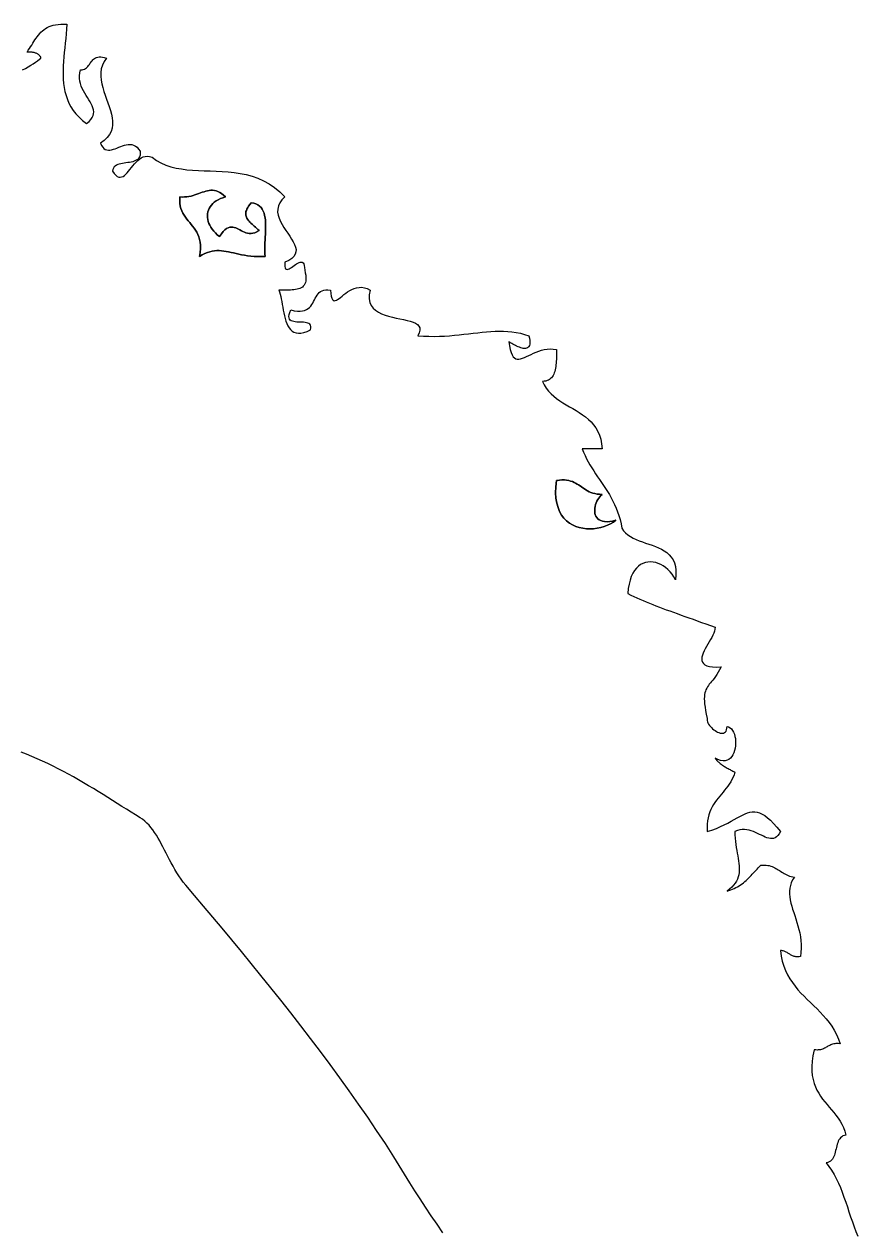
# Model space of a CAD drawing. Extents: x 0 to 1.82, y -2.75 to 0.29.
# Drawn here: x 1.358 to 1.775, y -0.456 to 0.147 of the extents above; entities that cross this region are included whole.
import ezdxf

# ---------------------------------------------------------------- set-up
doc = ezdxf.new("R2010")
doc.units = 0
doc.layers.get('0').update_dxf_attribs({"linetype": 'CONTINUOUS'})

msp = doc.modelspace()

# ---------------------------------------------------------------- linework, layer by layer
at = {"color": 7}
for points in [[(1.35998, 0.13309), (1.36058, 0.13396), (1.36116, 0.13484), (1.36172, 0.13571), (1.36227, 0.13659), (1.36281, 0.13746), (1.36335, 0.13832), (1.3639, 0.13916), (1.36445, 0.13998), (1.36503, 0.14078), (1.36562, 0.14155), (1.36625, 0.14229), (1.36691, 0.14299), (1.36761, 0.14365), (1.36836, 0.14427), (1.36917, 0.14483), (1.37003, 0.14534), (1.37096, 0.14579), (1.37196, 0.14618), (1.37303, 0.1465), (1.37419, 0.14675), (1.37544, 0.14693), (1.37679, 0.14702), (1.37823, 0.14703), (1.37979, 0.14695)], [(1.37979, 0.14695), (1.37964, 0.1446), (1.37945, 0.14225), (1.37924, 0.13991), (1.37901, 0.13758), (1.37877, 0.13526), (1.37855, 0.13295), (1.37834, 0.13066), (1.37817, 0.12839), (1.37805, 0.12615), (1.37798, 0.12393), (1.37797, 0.12175), (1.37805, 0.11959), (1.37823, 0.11748), (1.3785, 0.1154), (1.3789, 0.11336), (1.37942, 0.11137), (1.38008, 0.10943), (1.3809, 0.10754), (1.38188, 0.1057), (1.38304, 0.10392), (1.38439, 0.1022), (1.38594, 0.10054), (1.3877, 0.09895), (1.38969, 0.09743)], [(1.36691, 0.13012), (1.36677, 0.13047), (1.3666, 0.1308), (1.36641, 0.1311), (1.36619, 0.13137), (1.36595, 0.13161), (1.36569, 0.13183), (1.36541, 0.13203), (1.36511, 0.13221), (1.3648, 0.13236), (1.36448, 0.1325), (1.36415, 0.13262), (1.36382, 0.13272), (1.36347, 0.1328), (1.36313, 0.13287), (1.36278, 0.13293), (1.36244, 0.13298), (1.36209, 0.13301), (1.36176, 0.13304), (1.36143, 0.13306), (1.36111, 0.13307), (1.3608, 0.13308), (1.36051, 0.13309), (1.36024, 0.13309), (1.35998, 0.13309)], [(1.35774, 0.12417), (1.35917, 0.12493), (1.36054, 0.12571), (1.36183, 0.12649), (1.36304, 0.12727), (1.36416, 0.12803), (1.36519, 0.12877), (1.36611, 0.12947), (1.36691, 0.13012)], [(1.38672, 0.12417), (1.38742, 0.12422), (1.38805, 0.12435), (1.38861, 0.12455), (1.38912, 0.12482), (1.38957, 0.12515), (1.38999, 0.12552), (1.39036, 0.12593), (1.39072, 0.12637), (1.39106, 0.12684), (1.39138, 0.12731), (1.39171, 0.12779), (1.39204, 0.12826), (1.39239, 0.12871), (1.39277, 0.12914), (1.39317, 0.12954), (1.39362, 0.1299), (1.39411, 0.1302), (1.39466, 0.13044), (1.39527, 0.13061), (1.39596, 0.13071), (1.39673, 0.13071), (1.39758, 0.13062), (1.39854, 0.13043), (1.3996, 0.13012)], [(1.3996, 0.13012), (1.39841, 0.12836), (1.39757, 0.12657), (1.39703, 0.12475), (1.39676, 0.1229), (1.39673, 0.12103), (1.3969, 0.11914), (1.39725, 0.11724), (1.39773, 0.11533), (1.39831, 0.11342), (1.39896, 0.11151), (1.39965, 0.1096), (1.40034, 0.10771), (1.401, 0.10583), (1.40159, 0.10397), (1.40209, 0.10213), (1.40246, 0.10033), (1.40266, 0.09856), (1.40266, 0.09683), (1.40243, 0.09514), (1.40193, 0.0935), (1.40114, 0.09192), (1.40001, 0.09039), (1.39852, 0.08892), (1.39662, 0.08753)], [(1.38969, 0.09743), (1.39091, 0.09842), (1.39185, 0.0994), (1.39253, 0.10037), (1.39298, 0.10134), (1.39322, 0.10231), (1.39327, 0.10328), (1.39315, 0.10426), (1.39288, 0.10525), (1.39249, 0.10624), (1.392, 0.10725), (1.39143, 0.10827), (1.39081, 0.10932), (1.39014, 0.11038), (1.38946, 0.11147), (1.38879, 0.11258), (1.38815, 0.11372), (1.38756, 0.11489), (1.38705, 0.1161), (1.38662, 0.11734), (1.38632, 0.11862), (1.38616, 0.11994), (1.38615, 0.1213), (1.38633, 0.12271), (1.38672, 0.12417)], [(1.39662, 0.08753), (1.39715, 0.08642), (1.39773, 0.08556), (1.39837, 0.08492), (1.39905, 0.08448), (1.39978, 0.08422), (1.40056, 0.08412), (1.40136, 0.08415), (1.4022, 0.0843), (1.40307, 0.08453), (1.40396, 0.08483), (1.40486, 0.08518), (1.40579, 0.08555), (1.40672, 0.08591), (1.40766, 0.08626), (1.4086, 0.08656), (1.40954, 0.08679), (1.41047, 0.08694), (1.41139, 0.08697), (1.41229, 0.08687), (1.41318, 0.08661), (1.41404, 0.08617), (1.41487, 0.08553), (1.41567, 0.08467), (1.41643, 0.08357)], [(1.41643, 0.08357), (1.41648, 0.08253), (1.41639, 0.08163), (1.41616, 0.08086), (1.41582, 0.08022), (1.41537, 0.07968), (1.41482, 0.07923), (1.4142, 0.07887), (1.4135, 0.07858), (1.41274, 0.07834), (1.41194, 0.07815), (1.4111, 0.078), (1.41024, 0.07787), (1.40937, 0.07775), (1.40851, 0.07763), (1.40765, 0.07749), (1.40682, 0.07733), (1.40603, 0.07713), (1.40529, 0.07688), (1.40461, 0.07657), (1.40401, 0.07618), (1.40349, 0.07571), (1.40307, 0.07514), (1.40276, 0.07446), (1.40257, 0.07366)], [(1.40257, 0.07366), (1.40341, 0.07247), (1.40422, 0.07158), (1.405, 0.07099), (1.40575, 0.07067), (1.40648, 0.07058), (1.40719, 0.07071), (1.40789, 0.07102), (1.40858, 0.0715), (1.40927, 0.07211), (1.40996, 0.07284), (1.41065, 0.07365), (1.41136, 0.07453), (1.41208, 0.07544), (1.41282, 0.07636), (1.41358, 0.07727), (1.41438, 0.07814), (1.41521, 0.07894), (1.41608, 0.07965), (1.41699, 0.08025), (1.41795, 0.0807), (1.41897, 0.08099), (1.42004, 0.08108), (1.42117, 0.08096), (1.42238, 0.08059)], [(1.42238, 0.08059), (1.42455, 0.07901), (1.42684, 0.07771), (1.42925, 0.07666), (1.43176, 0.07583), (1.43437, 0.07519), (1.43706, 0.07471), (1.43983, 0.07437), (1.44266, 0.07414), (1.44555, 0.07398), (1.44848, 0.07386), (1.45145, 0.07377), (1.45444, 0.07366), (1.45745, 0.07351), (1.46046, 0.07329), (1.46347, 0.07297), (1.46647, 0.07252), (1.46944, 0.07192), (1.47238, 0.07112), (1.47527, 0.07011), (1.47811, 0.06886), (1.48089, 0.06732), (1.48359, 0.06549), (1.48621, 0.06332), (1.48874, 0.06079)], [(1.44615, 0.03107), (1.44643, 0.03309), (1.44656, 0.03493), (1.44653, 0.03661), (1.44638, 0.03816), (1.4461, 0.03957), (1.44571, 0.04087), (1.44524, 0.04207), (1.44468, 0.04318), (1.44406, 0.04422), (1.44338, 0.0452), (1.44267, 0.04613), (1.44194, 0.04704), (1.44119, 0.04793), (1.44045, 0.04883), (1.43972, 0.04973), (1.43903, 0.05066), (1.43838, 0.05163), (1.43779, 0.05266), (1.43727, 0.05376), (1.43684, 0.05494), (1.43651, 0.05622), (1.43629, 0.05761), (1.43619, 0.05913), (1.43624, 0.06079)], [(1.43624, 0.06079), (1.43619, 0.05913), (1.43629, 0.05761), (1.43651, 0.05622), (1.43684, 0.05494), (1.43727, 0.05376), (1.43779, 0.05266), (1.43838, 0.05163), (1.43903, 0.05066), (1.43972, 0.04973), (1.44045, 0.04883), (1.44119, 0.04793), (1.44194, 0.04704), (1.44267, 0.04613), (1.44338, 0.0452), (1.44406, 0.04422), (1.44468, 0.04318), (1.44524, 0.04207), (1.44571, 0.04087), (1.4461, 0.03957), (1.44638, 0.03816), (1.44653, 0.03661), (1.44656, 0.03493), (1.44643, 0.03309), (1.44615, 0.03107)], [(1.43624, 0.06079), (1.43746, 0.06071), (1.43862, 0.06073), (1.43974, 0.06083), (1.44082, 0.06099), (1.44186, 0.06121), (1.44287, 0.06148), (1.44384, 0.06178), (1.44479, 0.06211), (1.44571, 0.06244), (1.44662, 0.06277), (1.4475, 0.06309), (1.44838, 0.06338), (1.44924, 0.06364), (1.45009, 0.06385), (1.45094, 0.06401), (1.4518, 0.06409), (1.45265, 0.06408), (1.45351, 0.06399), (1.45439, 0.06379), (1.45527, 0.06347), (1.45618, 0.06302), (1.4571, 0.06243), (1.45805, 0.06169), (1.45902, 0.06079)], [(1.45902, 0.06079), (1.45805, 0.06169), (1.4571, 0.06243), (1.45618, 0.06302), (1.45527, 0.06347), (1.45439, 0.06379), (1.45351, 0.06399), (1.45265, 0.06408), (1.4518, 0.06409), (1.45094, 0.06401), (1.45009, 0.06385), (1.44924, 0.06364), (1.44838, 0.06338), (1.4475, 0.06309), (1.44662, 0.06277), (1.44571, 0.06244), (1.44479, 0.06211), (1.44384, 0.06178), (1.44287, 0.06148), (1.44186, 0.06121), (1.44082, 0.06099), (1.43974, 0.06083), (1.43862, 0.06073), (1.43746, 0.06071), (1.43624, 0.06079)], [(1.45902, 0.06079), (1.45771, 0.06038), (1.45651, 0.0599), (1.4554, 0.05937), (1.4544, 0.05877), (1.4535, 0.05811), (1.45271, 0.05741), (1.45202, 0.05666), (1.45143, 0.05587), (1.45094, 0.05504), (1.45056, 0.05418), (1.45028, 0.05328), (1.45011, 0.05237), (1.45004, 0.05143), (1.45007, 0.05047), (1.4502, 0.04951), (1.45044, 0.04853), (1.45078, 0.04756), (1.45122, 0.04658), (1.45177, 0.04561), (1.45242, 0.04464), (1.45317, 0.0437), (1.45403, 0.04277), (1.45499, 0.04186), (1.45605, 0.04098)], [(1.45605, 0.04098), (1.45499, 0.04186), (1.45403, 0.04277), (1.45317, 0.0437), (1.45242, 0.04464), (1.45177, 0.04561), (1.45122, 0.04658), (1.45078, 0.04756), (1.45044, 0.04853), (1.4502, 0.04951), (1.45007, 0.05047), (1.45004, 0.05143), (1.45011, 0.05237), (1.45028, 0.05328), (1.45056, 0.05418), (1.45094, 0.05504), (1.45143, 0.05587), (1.45202, 0.05666), (1.45271, 0.05741), (1.4535, 0.05811), (1.4544, 0.05877), (1.4554, 0.05937), (1.45651, 0.0599), (1.45771, 0.06038), (1.45902, 0.06079)], [(1.48874, 0.06079), (1.48723, 0.05929), (1.48616, 0.05778), (1.48549, 0.05625), (1.48516, 0.05472), (1.48514, 0.05318), (1.48539, 0.05164), (1.48587, 0.0501), (1.48654, 0.04857), (1.48734, 0.04705), (1.48825, 0.04554), (1.48923, 0.04405), (1.49022, 0.04259), (1.49119, 0.04114), (1.49211, 0.03973), (1.49291, 0.03835), (1.49358, 0.03701), (1.49406, 0.03572), (1.49431, 0.03446), (1.49429, 0.03326), (1.49396, 0.0321), (1.49329, 0.03101), (1.49222, 0.02997), (1.49071, 0.029), (1.48874, 0.0281)], [(1.47586, 0.04395), (1.47524, 0.04455), (1.47463, 0.04513), (1.47402, 0.04568), (1.47343, 0.04621), (1.47286, 0.04673), (1.47232, 0.04723), (1.4718, 0.04772), (1.47131, 0.0482), (1.47086, 0.04868), (1.47046, 0.04916), (1.4701, 0.04965), (1.46979, 0.05014), (1.46954, 0.05064), (1.46936, 0.05115), (1.46923, 0.05169), (1.46918, 0.05224), (1.46921, 0.05281), (1.46931, 0.05342), (1.4695, 0.05405), (1.46978, 0.05472), (1.47016, 0.05543), (1.47063, 0.05618), (1.47121, 0.05697), (1.4719, 0.05781)], [(1.4719, 0.05781), (1.47121, 0.05697), (1.47063, 0.05618), (1.47016, 0.05543), (1.46978, 0.05472), (1.4695, 0.05405), (1.46931, 0.05342), (1.46921, 0.05281), (1.46918, 0.05224), (1.46923, 0.05169), (1.46936, 0.05115), (1.46954, 0.05064), (1.46979, 0.05014), (1.4701, 0.04965), (1.47046, 0.04916), (1.47086, 0.04868), (1.47131, 0.0482), (1.4718, 0.04772), (1.47232, 0.04723), (1.47286, 0.04673), (1.47343, 0.04621), (1.47402, 0.04568), (1.47463, 0.04513), (1.47524, 0.04455), (1.47586, 0.04395)], [(1.4719, 0.05781), (1.47318, 0.05761), (1.4743, 0.05727), (1.47528, 0.05679), (1.47613, 0.05618), (1.47684, 0.05545), (1.47744, 0.05461), (1.47793, 0.05367), (1.47832, 0.05264), (1.47862, 0.05153), (1.47884, 0.05034), (1.47899, 0.04909), (1.47908, 0.04779), (1.47912, 0.04643), (1.47911, 0.04504), (1.47908, 0.04362), (1.47902, 0.04219), (1.47894, 0.04074), (1.47886, 0.03929), (1.47879, 0.03785), (1.47873, 0.03642), (1.4787, 0.03502), (1.4787, 0.03366), (1.47874, 0.03234), (1.47883, 0.03107)], [(1.47883, 0.03107), (1.47874, 0.03234), (1.4787, 0.03366), (1.4787, 0.03502), (1.47873, 0.03642), (1.47879, 0.03785), (1.47886, 0.03929), (1.47894, 0.04074), (1.47902, 0.04219), (1.47908, 0.04362), (1.47911, 0.04504), (1.47912, 0.04643), (1.47908, 0.04779), (1.47899, 0.04909), (1.47884, 0.05034), (1.47862, 0.05153), (1.47832, 0.05264), (1.47793, 0.05367), (1.47744, 0.05461), (1.47684, 0.05545), (1.47613, 0.05618), (1.47528, 0.05679), (1.4743, 0.05727), (1.47318, 0.05761), (1.4719, 0.05781)], [(1.45605, 0.04098), (1.45702, 0.04233), (1.45794, 0.04342), (1.45881, 0.04427), (1.45965, 0.04491), (1.46046, 0.04535), (1.46124, 0.04562), (1.46199, 0.04573), (1.46273, 0.04571), (1.46345, 0.04557), (1.46416, 0.04534), (1.46487, 0.04504), (1.46558, 0.04469), (1.4663, 0.04431), (1.46702, 0.04391), (1.46776, 0.04353), (1.46852, 0.04318), (1.46931, 0.04288), (1.47012, 0.04265), (1.47096, 0.04251), (1.47185, 0.04249), (1.47277, 0.0426), (1.47375, 0.04287), (1.47478, 0.04331), (1.47586, 0.04395)], [(1.47586, 0.04395), (1.47478, 0.04331), (1.47375, 0.04287), (1.47277, 0.0426), (1.47185, 0.04249), (1.47096, 0.04251), (1.47012, 0.04265), (1.46931, 0.04288), (1.46852, 0.04318), (1.46776, 0.04353), (1.46702, 0.04391), (1.4663, 0.04431), (1.46558, 0.04469), (1.46487, 0.04504), (1.46416, 0.04534), (1.46345, 0.04557), (1.46273, 0.04571), (1.46199, 0.04573), (1.46124, 0.04562), (1.46046, 0.04535), (1.45965, 0.04491), (1.45881, 0.04427), (1.45794, 0.04342), (1.45702, 0.04233), (1.45605, 0.04098)], [(1.47883, 0.03107), (1.4769, 0.03099), (1.47507, 0.031), (1.47332, 0.03107), (1.47166, 0.03121), (1.47008, 0.0314), (1.46857, 0.03163), (1.46712, 0.03189), (1.46574, 0.03217), (1.4644, 0.03246), (1.46311, 0.03276), (1.46185, 0.03304), (1.46063, 0.0333), (1.45944, 0.03353), (1.45826, 0.03372), (1.4571, 0.03386), (1.45594, 0.03393), (1.45478, 0.03394), (1.45362, 0.03386), (1.45245, 0.03369), (1.45125, 0.03341), (1.45003, 0.03302), (1.44878, 0.03251), (1.44748, 0.03186), (1.44615, 0.03107)], [(1.44615, 0.03107), (1.44748, 0.03186), (1.44878, 0.03251), (1.45003, 0.03302), (1.45125, 0.03341), (1.45245, 0.03369), (1.45362, 0.03386), (1.45478, 0.03394), (1.45594, 0.03393), (1.4571, 0.03386), (1.45826, 0.03372), (1.45944, 0.03353), (1.46063, 0.0333), (1.46185, 0.03304), (1.46311, 0.03276), (1.4644, 0.03246), (1.46574, 0.03217), (1.46712, 0.03189), (1.46857, 0.03163), (1.47008, 0.0314), (1.47166, 0.03121), (1.47332, 0.03107), (1.47507, 0.031), (1.4769, 0.03099), (1.47883, 0.03107)], [(1.49864, 0.02414), (1.49896, 0.02284), (1.49916, 0.02165), (1.49927, 0.02058), (1.49927, 0.01962), (1.49918, 0.01876), (1.499, 0.01799), (1.49873, 0.01732), (1.49838, 0.01673), (1.49796, 0.01622), (1.49747, 0.01578), (1.49691, 0.01541), (1.49629, 0.0151), (1.49561, 0.01485), (1.49488, 0.01465), (1.4941, 0.0145), (1.49328, 0.01438), (1.49243, 0.0143), (1.49154, 0.01425), (1.49062, 0.01422), (1.48968, 0.01421), (1.48871, 0.01421), (1.48774, 0.01422), (1.48675, 0.01423), (1.48576, 0.01423)], [(1.48874, 0.0281), (1.48867, 0.02689), (1.48872, 0.02596), (1.48888, 0.02529), (1.48913, 0.02485), (1.48946, 0.02461), (1.48987, 0.02456), (1.49034, 0.02465), (1.49086, 0.02487), (1.49143, 0.02519), (1.49204, 0.02559), (1.49267, 0.02603), (1.49332, 0.02649), (1.49397, 0.02695), (1.49461, 0.02737), (1.49525, 0.02774), (1.49585, 0.02803), (1.49643, 0.0282), (1.49695, 0.02824), (1.49743, 0.02812), (1.49784, 0.0278), (1.49817, 0.02727), (1.49843, 0.02651), (1.49859, 0.02547), (1.49864, 0.02414)], [(1.48576, 0.01423), (1.48611, 0.0133), (1.48642, 0.01224), (1.48669, 0.01107), (1.48694, 0.00981), (1.48717, 0.00848), (1.48741, 0.0071), (1.48764, 0.00569), (1.48789, 0.00426), (1.48817, 0.00283), (1.48848, 0.00143), (1.48883, 0.00006), (1.48923, -0.00124), (1.4897, -0.00247), (1.49023, -0.0036), (1.49085, -0.00462), (1.49156, -0.0055), (1.49237, -0.00623), (1.49329, -0.0068), (1.49432, -0.00717), (1.49549, -0.00734), (1.49679, -0.00728), (1.49824, -0.00698), (1.49984, -0.00642), (1.50161, -0.00557)], [(1.49171, 0.00433), (1.49346, 0.00393), (1.49501, 0.00373), (1.49638, 0.0037), (1.49758, 0.00383), (1.49862, 0.00409), (1.49954, 0.00448), (1.50033, 0.00498), (1.50102, 0.00558), (1.50163, 0.00624), (1.50217, 0.00697), (1.50265, 0.00774), (1.5031, 0.00854), (1.50352, 0.00935), (1.50394, 0.01015), (1.50438, 0.01093), (1.50484, 0.01167), (1.50535, 0.01235), (1.50591, 0.01297), (1.50656, 0.01349), (1.5073, 0.01391), (1.50815, 0.01421), (1.50912, 0.01438), (1.51024, 0.01439), (1.51152, 0.01423)], [(1.51152, 0.01423), (1.51167, 0.01256), (1.51189, 0.01125), (1.51216, 0.01025), (1.5125, 0.00956), (1.5129, 0.00913), (1.51336, 0.00894), (1.51388, 0.00897), (1.51445, 0.00917), (1.51509, 0.00953), (1.51578, 0.01002), (1.51653, 0.01061), (1.51734, 0.01126), (1.5182, 0.01196), (1.51912, 0.01267), (1.5201, 0.01336), (1.52113, 0.01401), (1.52221, 0.01459), (1.52336, 0.01507), (1.52455, 0.01542), (1.5258, 0.01561), (1.5271, 0.01562), (1.52846, 0.01541), (1.52987, 0.01496), (1.53133, 0.01423)], [(1.53133, 0.01423), (1.53092, 0.01191), (1.5309, 0.00987), (1.53125, 0.0081), (1.53192, 0.00656), (1.53287, 0.00525), (1.53406, 0.00413), (1.53547, 0.00318), (1.53705, 0.00239), (1.53876, 0.00172), (1.54057, 0.00115), (1.54244, 0.00067), (1.54432, 0.00024), (1.5462, -0.00014), (1.54802, -0.00052), (1.54975, -0.0009), (1.55135, -0.00132), (1.55279, -0.00179), (1.55403, -0.00234), (1.55502, -0.00299), (1.55574, -0.00376), (1.55615, -0.00468), (1.5562, -0.00577), (1.55586, -0.00705), (1.5551, -0.00855)], [(1.50161, -0.00557), (1.50176, -0.00467), (1.50174, -0.00392), (1.50155, -0.00332), (1.50122, -0.00285), (1.50077, -0.00248), (1.5002, -0.00222), (1.49955, -0.00203), (1.49882, -0.00191), (1.49804, -0.00183), (1.49722, -0.00179), (1.49639, -0.00176), (1.49555, -0.00174), (1.49472, -0.0017), (1.49393, -0.00162), (1.49319, -0.0015), (1.49251, -0.00132), (1.49193, -0.00106), (1.49144, -0.0007), (1.49108, -0.00023), (1.49086, 0.00036), (1.49079, 0.0011), (1.4909, 0.002), (1.4912, 0.00307), (1.49171, 0.00433)], [(1.5551, -0.00855), (1.55791, -0.00874), (1.56065, -0.00885), (1.56333, -0.00887), (1.56595, -0.00882), (1.5685, -0.00871), (1.57101, -0.00855), (1.57346, -0.00834), (1.57586, -0.00811), (1.57822, -0.00785), (1.58053, -0.00758), (1.58281, -0.00732), (1.58506, -0.00706), (1.58727, -0.00682), (1.58946, -0.00662), (1.59162, -0.00646), (1.59376, -0.00635), (1.59588, -0.0063), (1.59799, -0.00632), (1.60009, -0.00642), (1.60219, -0.00662), (1.60428, -0.00692), (1.60637, -0.00734), (1.60846, -0.00787), (1.61056, -0.00855)], [(1.61056, -0.00855), (1.61087, -0.00982), (1.61105, -0.01093), (1.61111, -0.01188), (1.61107, -0.01269), (1.61092, -0.01335), (1.61068, -0.01389), (1.61037, -0.0143), (1.60997, -0.0146), (1.60952, -0.0148), (1.609, -0.0149), (1.60844, -0.01492), (1.60784, -0.01486), (1.6072, -0.01474), (1.60655, -0.01455), (1.60588, -0.01432), (1.60521, -0.01405), (1.60453, -0.01375), (1.60388, -0.01342), (1.60324, -0.01308), (1.60263, -0.01274), (1.60206, -0.01241), (1.60153, -0.01208), (1.60106, -0.01178), (1.60066, -0.01152)], [(1.60066, -0.01152), (1.60094, -0.01368), (1.60129, -0.01549), (1.60172, -0.01697), (1.60221, -0.01814), (1.60277, -0.01903), (1.6034, -0.01966), (1.60409, -0.02006), (1.60484, -0.02025), (1.60565, -0.02026), (1.60653, -0.02011), (1.60746, -0.01983), (1.60846, -0.01944), (1.60951, -0.01897), (1.61061, -0.01844), (1.61177, -0.01788), (1.61298, -0.01731), (1.61425, -0.01676), (1.61556, -0.01625), (1.61692, -0.01581), (1.61833, -0.01546), (1.61979, -0.01523), (1.62129, -0.01514), (1.62284, -0.01521), (1.62443, -0.01548)], [(1.62443, -0.01548), (1.62443, -0.01647), (1.62442, -0.01746), (1.62441, -0.01844), (1.6244, -0.0194), (1.62436, -0.02036), (1.62432, -0.0213), (1.62426, -0.02222), (1.62417, -0.02311), (1.62406, -0.02398), (1.62393, -0.02481), (1.62376, -0.02561), (1.62356, -0.02637), (1.62333, -0.0271), (1.62305, -0.02777), (1.62273, -0.0284), (1.62237, -0.02898), (1.62196, -0.0295), (1.6215, -0.02996), (1.62099, -0.03037), (1.62041, -0.0307), (1.61978, -0.03097), (1.61909, -0.03117), (1.61833, -0.03129), (1.61749, -0.03133)], [(1.61749, -0.03133), (1.61832, -0.0331), (1.61931, -0.03471), (1.62044, -0.03619), (1.62169, -0.03754), (1.62305, -0.03878), (1.6245, -0.03993), (1.62603, -0.04101), (1.62762, -0.04204), (1.62925, -0.04303), (1.6309, -0.04399), (1.63256, -0.04496), (1.63421, -0.04594), (1.63583, -0.04694), (1.63741, -0.048), (1.63894, -0.04912), (1.64038, -0.05033), (1.64174, -0.05163), (1.64298, -0.05305), (1.6441, -0.05461), (1.64508, -0.05632), (1.64589, -0.05819), (1.64653, -0.06025), (1.64697, -0.06252), (1.64721, -0.065)], [(1.6373, -0.065), (1.63796, -0.06671), (1.63868, -0.06835), (1.63945, -0.06995), (1.64028, -0.07151), (1.64116, -0.07304), (1.64207, -0.07453), (1.64301, -0.07601), (1.64398, -0.07747), (1.64496, -0.07893), (1.64596, -0.08039), (1.64696, -0.08185), (1.64795, -0.08332), (1.64893, -0.08482), (1.6499, -0.08635), (1.65084, -0.08791), (1.65176, -0.08951), (1.65263, -0.09115), (1.65346, -0.09286), (1.65424, -0.09462), (1.65496, -0.09646), (1.65561, -0.09837), (1.65619, -0.10036), (1.6567, -0.10244), (1.65711, -0.10462)], [(1.65414, -0.10066), (1.65283, -0.1016), (1.6514, -0.10244), (1.64986, -0.10318), (1.64823, -0.1038), (1.64652, -0.1043), (1.64476, -0.10467), (1.64297, -0.1049), (1.64115, -0.10499), (1.63934, -0.10492), (1.63755, -0.1047), (1.63579, -0.10431), (1.63408, -0.10375), (1.63245, -0.10301), (1.63091, -0.10208), (1.62948, -0.10096), (1.62817, -0.09963), (1.62701, -0.09809), (1.62601, -0.09634), (1.62519, -0.09436), (1.62456, -0.09215), (1.62416, -0.0897), (1.62399, -0.08701), (1.62407, -0.08406), (1.62443, -0.08085)], [(1.62443, -0.08085), (1.62407, -0.08406), (1.62399, -0.08701), (1.62416, -0.0897), (1.62456, -0.09215), (1.62519, -0.09436), (1.62601, -0.09634), (1.62701, -0.09809), (1.62817, -0.09963), (1.62948, -0.10096), (1.63091, -0.10208), (1.63245, -0.10301), (1.63408, -0.10375), (1.63579, -0.10431), (1.63755, -0.1047), (1.63934, -0.10492), (1.64115, -0.10499), (1.64297, -0.1049), (1.64476, -0.10467), (1.64652, -0.1043), (1.64823, -0.1038), (1.64986, -0.10318), (1.6514, -0.10244), (1.65283, -0.1016), (1.65414, -0.10066)], [(1.62443, -0.08085), (1.62585, -0.08066), (1.62716, -0.08057), (1.62837, -0.08058), (1.62948, -0.08067), (1.63051, -0.08085), (1.63147, -0.0811), (1.63236, -0.0814), (1.63319, -0.08177), (1.63399, -0.08217), (1.63474, -0.08261), (1.63547, -0.08308), (1.63619, -0.08357), (1.6369, -0.08407), (1.63762, -0.08457), (1.63835, -0.08507), (1.6391, -0.08554), (1.63989, -0.086), (1.64072, -0.08642), (1.64161, -0.0868), (1.64256, -0.08713), (1.64359, -0.0874), (1.6447, -0.08761), (1.6459, -0.08774), (1.64721, -0.08778)], [(1.64721, -0.08778), (1.6459, -0.08774), (1.6447, -0.08761), (1.64359, -0.0874), (1.64256, -0.08713), (1.64161, -0.0868), (1.64072, -0.08642), (1.63989, -0.086), (1.6391, -0.08554), (1.63835, -0.08507), (1.63762, -0.08457), (1.6369, -0.08407), (1.63619, -0.08357), (1.63547, -0.08308), (1.63474, -0.08261), (1.63399, -0.08217), (1.63319, -0.08177), (1.63236, -0.0814), (1.63147, -0.0811), (1.63051, -0.08085), (1.62948, -0.08067), (1.62837, -0.08058), (1.62716, -0.08057), (1.62585, -0.08066), (1.62443, -0.08085)], [(1.64721, -0.08778), (1.6466, -0.08832), (1.64604, -0.08894), (1.64551, -0.08964), (1.64504, -0.09039), (1.64462, -0.09119), (1.64425, -0.09202), (1.64395, -0.09288), (1.64372, -0.09376), (1.64357, -0.09464), (1.6435, -0.09551), (1.64351, -0.09637), (1.64362, -0.09719), (1.64382, -0.09797), (1.64413, -0.0987), (1.64455, -0.09937), (1.64508, -0.09996), (1.64573, -0.10047), (1.64651, -0.10087), (1.64742, -0.10117), (1.64847, -0.10135), (1.64966, -0.1014), (1.651, -0.10131), (1.65249, -0.10107), (1.65414, -0.10066)], [(1.65414, -0.10066), (1.65249, -0.10107), (1.651, -0.10131), (1.64966, -0.1014), (1.64847, -0.10135), (1.64742, -0.10117), (1.64651, -0.10087), (1.64573, -0.10047), (1.64508, -0.09996), (1.64455, -0.09937), (1.64413, -0.0987), (1.64382, -0.09797), (1.64362, -0.09719), (1.64351, -0.09637), (1.6435, -0.09551), (1.64357, -0.09464), (1.64372, -0.09376), (1.64395, -0.09288), (1.64425, -0.09202), (1.64462, -0.09119), (1.64504, -0.09039), (1.64551, -0.08964), (1.64604, -0.08894), (1.6466, -0.08832), (1.64721, -0.08778)], [(1.65711, -0.10462), (1.65794, -0.1059), (1.65894, -0.10702), (1.66009, -0.108), (1.66136, -0.10887), (1.66274, -0.10963), (1.66422, -0.11031), (1.66576, -0.11094), (1.66735, -0.11152), (1.66897, -0.11207), (1.6706, -0.11262), (1.67223, -0.11318), (1.67383, -0.11378), (1.67538, -0.11443), (1.67686, -0.11515), (1.67827, -0.11596), (1.67956, -0.11687), (1.68073, -0.11792), (1.68176, -0.1191), (1.68263, -0.12046), (1.68332, -0.122), (1.6838, -0.12374), (1.68407, -0.1257), (1.68409, -0.12791), (1.68385, -0.13037)], [(1.68385, -0.13037), (1.68306, -0.12894), (1.68216, -0.12761), (1.68117, -0.1264), (1.6801, -0.12531), (1.67896, -0.12435), (1.67777, -0.12352), (1.67654, -0.12282), (1.67527, -0.12226), (1.67398, -0.12186), (1.67269, -0.1216), (1.67139, -0.12151), (1.67011, -0.12158), (1.66886, -0.12182), (1.66764, -0.12224), (1.66647, -0.12284), (1.66537, -0.12362), (1.66433, -0.1246), (1.66338, -0.12577), (1.66252, -0.12715), (1.66178, -0.12874), (1.66115, -0.13055), (1.66065, -0.13257), (1.66029, -0.13482), (1.66008, -0.1373)], [(1.66008, -0.1373), (1.66157, -0.13804), (1.66308, -0.13875), (1.6646, -0.13945), (1.66613, -0.14013), (1.66769, -0.14081), (1.66926, -0.14147), (1.67086, -0.14212), (1.67248, -0.14277), (1.67413, -0.14342), (1.67581, -0.14406), (1.67753, -0.1447), (1.67927, -0.14535), (1.68106, -0.146), (1.68288, -0.14666), (1.68474, -0.14733), (1.68664, -0.14802), (1.68859, -0.14871), (1.69059, -0.14942), (1.69263, -0.15015), (1.69473, -0.1509), (1.69687, -0.15167), (1.69908, -0.15247), (1.70134, -0.15329), (1.70366, -0.15414)], [(1.70366, -0.15414), (1.70358, -0.15504), (1.70334, -0.15601), (1.70298, -0.15702), (1.70251, -0.15809), (1.70195, -0.15918), (1.70134, -0.1603), (1.70069, -0.16144), (1.70003, -0.16258), (1.69938, -0.16372), (1.69876, -0.16484), (1.6982, -0.16595), (1.69772, -0.16702), (1.69734, -0.16805), (1.69709, -0.16903), (1.69699, -0.16995), (1.69706, -0.1708), (1.69733, -0.17157), (1.69781, -0.17225), (1.69854, -0.17283), (1.69954, -0.17331), (1.70082, -0.17367), (1.70241, -0.1739), (1.70435, -0.174), (1.70663, -0.17395)], [(1.70663, -0.17395), (1.7059, -0.17536), (1.70517, -0.17661), (1.70447, -0.17774), (1.70378, -0.17875), (1.70312, -0.17966), (1.70249, -0.18048), (1.70188, -0.18124), (1.70132, -0.18195), (1.70078, -0.18262), (1.70029, -0.18328), (1.69985, -0.18393), (1.69945, -0.1846), (1.69911, -0.1853), (1.69882, -0.18604), (1.69859, -0.18685), (1.69842, -0.18774), (1.69831, -0.18873), (1.69828, -0.18983), (1.69831, -0.19106), (1.69843, -0.19243), (1.69862, -0.19396), (1.69889, -0.19568), (1.69925, -0.19758), (1.6997, -0.1997)], [(1.6997, -0.1997), (1.69964, -0.20022), (1.69969, -0.20076), (1.69984, -0.20134), (1.70009, -0.20192), (1.70042, -0.20252), (1.70083, -0.20311), (1.7013, -0.20369), (1.70183, -0.20425), (1.7024, -0.20479), (1.70301, -0.20529), (1.70364, -0.20574), (1.70428, -0.20614), (1.70493, -0.20648), (1.70558, -0.20675), (1.70621, -0.20694), (1.70682, -0.20704), (1.70739, -0.20704), (1.70792, -0.20694), (1.70839, -0.20673), (1.7088, -0.2064), (1.70914, -0.20593), (1.70939, -0.20533), (1.70955, -0.20457), (1.70961, -0.20366)], [(1.70961, -0.20366), (1.71043, -0.20389), (1.71117, -0.20432), (1.71183, -0.20491), (1.7124, -0.20566), (1.71288, -0.20654), (1.71327, -0.20753), (1.71358, -0.20861), (1.71379, -0.20975), (1.71391, -0.21094), (1.71393, -0.21215), (1.71386, -0.21337), (1.71369, -0.21456), (1.71343, -0.21571), (1.71306, -0.2168), (1.71259, -0.21781), (1.71203, -0.2187), (1.71136, -0.21948), (1.71058, -0.2201), (1.7097, -0.22055), (1.70871, -0.22081), (1.70762, -0.22086), (1.70641, -0.22067), (1.70509, -0.22023), (1.70366, -0.21951)], [(1.41643, -0.24922), (1.41419, -0.24785), (1.41194, -0.24644), (1.40966, -0.24502), (1.40735, -0.24357), (1.40503, -0.24211), (1.40269, -0.24064), (1.40033, -0.23915), (1.39795, -0.23767), (1.39554, -0.23618), (1.39312, -0.2347), (1.39067, -0.23323), (1.38821, -0.23177), (1.38572, -0.23032), (1.38321, -0.22889), (1.38068, -0.22749), (1.37814, -0.22611), (1.37557, -0.22477), (1.37298, -0.22346), (1.37037, -0.22219), (1.36774, -0.22096), (1.36508, -0.21977), (1.36241, -0.21864), (1.35972, -0.21756), (1.35701, -0.21654)], [(1.70366, -0.21951), (1.70392, -0.21988), (1.7042, -0.22023), (1.70449, -0.22058), (1.70481, -0.22092), (1.70514, -0.22125), (1.70549, -0.22157), (1.70585, -0.22188), (1.70623, -0.22219), (1.70662, -0.22249), (1.70703, -0.22278), (1.70744, -0.22307), (1.70787, -0.22335), (1.70831, -0.22363), (1.70876, -0.2239), (1.70921, -0.22416), (1.70968, -0.22443), (1.71015, -0.22469), (1.71063, -0.22494), (1.71111, -0.2252), (1.7116, -0.22545), (1.71209, -0.2257), (1.71258, -0.22595), (1.71307, -0.2262), (1.71357, -0.22644)], [(1.71357, -0.22644), (1.71315, -0.22777), (1.71265, -0.22902), (1.71208, -0.2302), (1.71144, -0.23133), (1.71075, -0.23241), (1.71001, -0.23345), (1.70923, -0.23447), (1.70843, -0.23547), (1.70761, -0.23646), (1.70679, -0.23744), (1.70596, -0.23843), (1.70515, -0.23944), (1.70436, -0.24048), (1.70359, -0.24155), (1.70287, -0.24266), (1.7022, -0.24383), (1.70158, -0.24506), (1.70103, -0.24636), (1.70056, -0.24774), (1.70018, -0.24921), (1.69989, -0.25078), (1.69971, -0.25245), (1.69964, -0.25424), (1.6997, -0.25616)], [(1.6997, -0.25616), (1.70209, -0.25538), (1.7043, -0.25455), (1.70635, -0.25368), (1.70826, -0.25279), (1.71004, -0.25189), (1.71169, -0.251), (1.71325, -0.25015), (1.7147, -0.24933), (1.71608, -0.24858), (1.7174, -0.24791), (1.71866, -0.24734), (1.71988, -0.24687), (1.72108, -0.24654), (1.72226, -0.24635), (1.72345, -0.24632), (1.72465, -0.24647), (1.72587, -0.24682), (1.72714, -0.24738), (1.72846, -0.24817), (1.72985, -0.24921), (1.73132, -0.25051), (1.73288, -0.25209), (1.73456, -0.25397), (1.73635, -0.25616)], [(1.43921, -0.2829), (1.43801, -0.28139), (1.43687, -0.27985), (1.4358, -0.27828), (1.43478, -0.27669), (1.4338, -0.27508), (1.43287, -0.27346), (1.43197, -0.27183), (1.43111, -0.27021), (1.43026, -0.26859), (1.42944, -0.26698), (1.42863, -0.2654), (1.42782, -0.26383), (1.42702, -0.2623), (1.42621, -0.26081), (1.42538, -0.25936), (1.42454, -0.25796), (1.42367, -0.25661), (1.42278, -0.25532), (1.42185, -0.2541), (1.42087, -0.25296), (1.41985, -0.25189), (1.41877, -0.25091), (1.41764, -0.25002), (1.41643, -0.24922)], [(1.71357, -0.25616), (1.7136, -0.25786), (1.7137, -0.2595), (1.71384, -0.26109), (1.71403, -0.26262), (1.71425, -0.2641), (1.71448, -0.26554), (1.71472, -0.26692), (1.71496, -0.26826), (1.71519, -0.26956), (1.71539, -0.27083), (1.71555, -0.27205), (1.71567, -0.27324), (1.71573, -0.2744), (1.71573, -0.27554), (1.71565, -0.27664), (1.71547, -0.27773), (1.7152, -0.27879), (1.71482, -0.27984), (1.71432, -0.28087), (1.71368, -0.28188), (1.7129, -0.28289), (1.71197, -0.28389), (1.71088, -0.28488), (1.70961, -0.28587)], [(1.73635, -0.25616), (1.73571, -0.25727), (1.73505, -0.25814), (1.73435, -0.2588), (1.73363, -0.25925), (1.73287, -0.25953), (1.73209, -0.25964), (1.73128, -0.25961), (1.73044, -0.25946), (1.72958, -0.2592), (1.72868, -0.25887), (1.72776, -0.25846), (1.72681, -0.25801), (1.72584, -0.25754), (1.72484, -0.25706), (1.72382, -0.25659), (1.72277, -0.25616), (1.7217, -0.25577), (1.72061, -0.25546), (1.71949, -0.25524), (1.71835, -0.25513), (1.71719, -0.25514), (1.716, -0.25531), (1.7148, -0.25564), (1.71357, -0.25616)], [(1.70961, -0.28587), (1.71058, -0.2856), (1.71151, -0.2853), (1.7124, -0.28495), (1.71326, -0.28457), (1.71409, -0.28416), (1.71488, -0.28372), (1.71565, -0.28325), (1.71639, -0.28275), (1.71711, -0.28223), (1.7178, -0.28169), (1.71848, -0.28113), (1.71914, -0.28055), (1.71978, -0.27995), (1.72041, -0.27934), (1.72103, -0.27872), (1.72164, -0.27809), (1.72224, -0.27746), (1.72284, -0.27682), (1.72343, -0.27617), (1.72403, -0.27553), (1.72462, -0.27489), (1.72522, -0.27425), (1.72583, -0.27362), (1.72644, -0.273)], [(1.72644, -0.273), (1.7274, -0.27291), (1.72831, -0.27289), (1.72916, -0.27293), (1.72996, -0.27302), (1.73072, -0.27317), (1.73144, -0.27337), (1.73213, -0.2736), (1.73279, -0.27388), (1.73342, -0.27418), (1.73404, -0.27451), (1.73464, -0.27486), (1.73523, -0.27522), (1.73582, -0.2756), (1.73641, -0.27598), (1.737, -0.27636), (1.73759, -0.27674), (1.73821, -0.2771), (1.73884, -0.27745), (1.73949, -0.27778), (1.74018, -0.27809), (1.74089, -0.27836), (1.74164, -0.27859), (1.74244, -0.27879), (1.74328, -0.27894)], [(1.55113, -0.43147), (1.54722, -0.425), (1.54314, -0.4185), (1.53893, -0.41196), (1.53459, -0.4054), (1.53013, -0.39882), (1.52557, -0.39224), (1.52091, -0.38565), (1.51618, -0.37908), (1.51137, -0.37253), (1.50651, -0.36601), (1.5016, -0.35953), (1.49666, -0.3531), (1.4917, -0.34672), (1.48673, -0.34041), (1.48176, -0.33417), (1.47681, -0.32802), (1.47189, -0.32196), (1.46701, -0.316), (1.46218, -0.31016), (1.45741, -0.30443), (1.45272, -0.29883), (1.44811, -0.29337), (1.44361, -0.28806), (1.43921, -0.2829)], [(1.74328, -0.27894), (1.7424, -0.28031), (1.74173, -0.28168), (1.74126, -0.28308), (1.74096, -0.28449), (1.74082, -0.28591), (1.74082, -0.28736), (1.74095, -0.28882), (1.74119, -0.29031), (1.74152, -0.29182), (1.74193, -0.29336), (1.7424, -0.29492), (1.74291, -0.29652), (1.74345, -0.29814), (1.74399, -0.2998), (1.74453, -0.30149), (1.74504, -0.30322), (1.74551, -0.30499), (1.74593, -0.30679), (1.74627, -0.30864), (1.74651, -0.31053), (1.74665, -0.31247), (1.74667, -0.31445), (1.74654, -0.31648), (1.74625, -0.31856)], [(1.74625, -0.31856), (1.74565, -0.31865), (1.74509, -0.31871), (1.74457, -0.31871), (1.74407, -0.31868), (1.74361, -0.31861), (1.74317, -0.31851), (1.74276, -0.31838), (1.74236, -0.31823), (1.74199, -0.31805), (1.74162, -0.31786), (1.74127, -0.31766), (1.74093, -0.31744), (1.74059, -0.31722), (1.74025, -0.317), (1.73992, -0.31679), (1.73958, -0.31658), (1.73923, -0.31637), (1.73887, -0.31619), (1.7385, -0.31602), (1.73811, -0.31587), (1.73771, -0.31575), (1.73728, -0.31566), (1.73683, -0.3156), (1.73635, -0.31558)], [(1.73635, -0.31558), (1.7367, -0.31834), (1.73723, -0.32091), (1.73795, -0.32331), (1.73882, -0.32557), (1.73984, -0.32769), (1.74099, -0.32968), (1.74225, -0.33157), (1.74361, -0.33338), (1.74505, -0.3351), (1.74656, -0.33677), (1.74812, -0.33839), (1.74972, -0.33997), (1.75134, -0.34155), (1.75296, -0.34312), (1.75457, -0.34471), (1.75616, -0.34633), (1.7577, -0.34799), (1.75919, -0.34971), (1.76061, -0.3515), (1.76193, -0.35339), (1.76316, -0.35538), (1.76427, -0.35749), (1.76524, -0.35974), (1.76606, -0.36214)], [(1.75319, -0.36511), (1.75256, -0.36809), (1.75217, -0.37084), (1.752, -0.3734), (1.75202, -0.37576), (1.75223, -0.37795), (1.7526, -0.37998), (1.75312, -0.38187), (1.75377, -0.38363), (1.75454, -0.38529), (1.75541, -0.38684), (1.75637, -0.38833), (1.75739, -0.38974), (1.75847, -0.39112), (1.75958, -0.39246), (1.76071, -0.39379), (1.76184, -0.39511), (1.76296, -0.39646), (1.76405, -0.39784), (1.76509, -0.39927), (1.76607, -0.40076), (1.76697, -0.40233), (1.76777, -0.404), (1.76847, -0.40578), (1.76903, -0.4077)], [(1.76606, -0.36214), (1.76534, -0.36204), (1.76467, -0.362), (1.76405, -0.36202), (1.76346, -0.36208), (1.7629, -0.36218), (1.76238, -0.36232), (1.76188, -0.36249), (1.7614, -0.36269), (1.76094, -0.3629), (1.7605, -0.36313), (1.76006, -0.36337), (1.75962, -0.36362), (1.75919, -0.36387), (1.75875, -0.36411), (1.7583, -0.36434), (1.75784, -0.36456), (1.75737, -0.36475), (1.75687, -0.36492), (1.75634, -0.36506), (1.75579, -0.36516), (1.7552, -0.36522), (1.75457, -0.36524), (1.7539, -0.3652), (1.75319, -0.36511)], [(1.76903, -0.4077), (1.76822, -0.40788), (1.76751, -0.40816), (1.7669, -0.40854), (1.76637, -0.409), (1.76592, -0.40954), (1.76553, -0.41014), (1.76521, -0.4108), (1.76492, -0.41151), (1.76468, -0.41226), (1.76446, -0.41303), (1.76427, -0.41383), (1.76408, -0.41463), (1.76389, -0.41543), (1.7637, -0.41623), (1.76348, -0.417), (1.76324, -0.41775), (1.76295, -0.41846), (1.76263, -0.41912), (1.76224, -0.41972), (1.76179, -0.42026), (1.76126, -0.42072), (1.76065, -0.4211), (1.75994, -0.42138), (1.75913, -0.42156)], [(1.75913, -0.42156), (1.76055, -0.42336), (1.76187, -0.42528), (1.76308, -0.42731), (1.7642, -0.42944), (1.76525, -0.43165), (1.76623, -0.43394), (1.76716, -0.43629), (1.76804, -0.43869), (1.7689, -0.44113), (1.76973, -0.4436), (1.77055, -0.44607), (1.77138, -0.44855), (1.77223, -0.45102), (1.7731, -0.45347), (1.77401, -0.45588), (1.77498, -0.45825)], [(1.56772, -0.45655), (1.56478, -0.45223), (1.56188, -0.44795), (1.55906, -0.44373), (1.55632, -0.43956), (1.55367, -0.43547), (1.55113, -0.43147)]]:
    msp.add_lwpolyline(points, dxfattribs=at)
for points in [[(1.43624, 0.06079), (1.43624, 0.06079)], [(1.45902, 0.06079), (1.45902, 0.06079)], [(1.62443, -0.08085), (1.62443, -0.08085)], [(1.65414, -0.10066), (1.65414, -0.10066)]]:
    msp.add_lwpolyline(points, close=True, dxfattribs=at)
msp.add_polyline3d([(1.64721, -0.065, 0), (1.64683, -0.065, 0), (1.64645, -0.065, 0), (1.64605, -0.065, 0), (1.64565, -0.065, 0), (1.64524, -0.065, 0), (1.64482, -0.065, 0), (1.6444, -0.065, 0), (1.64398, -0.065, 0), (1.64355, -0.065, 0), (1.64312, -0.065, 0), (1.64269, -0.065, 0), (1.64226, -0.065, 0), (1.64182, -0.065, 0), (1.64139, -0.065, 0), (1.64096, -0.065, 0), (1.64053, -0.065, 0), (1.64011, -0.065, 0), (1.63969, -0.065, 0), (1.63927, -0.065, 0), (1.63886, -0.065, 0), (1.63846, -0.065, 0), (1.63807, -0.065, 0), (1.63768, -0.065, 0), (1.6373, -0.065, 0)], dxfattribs=at)

doc.saveas('drawing.dxf')
